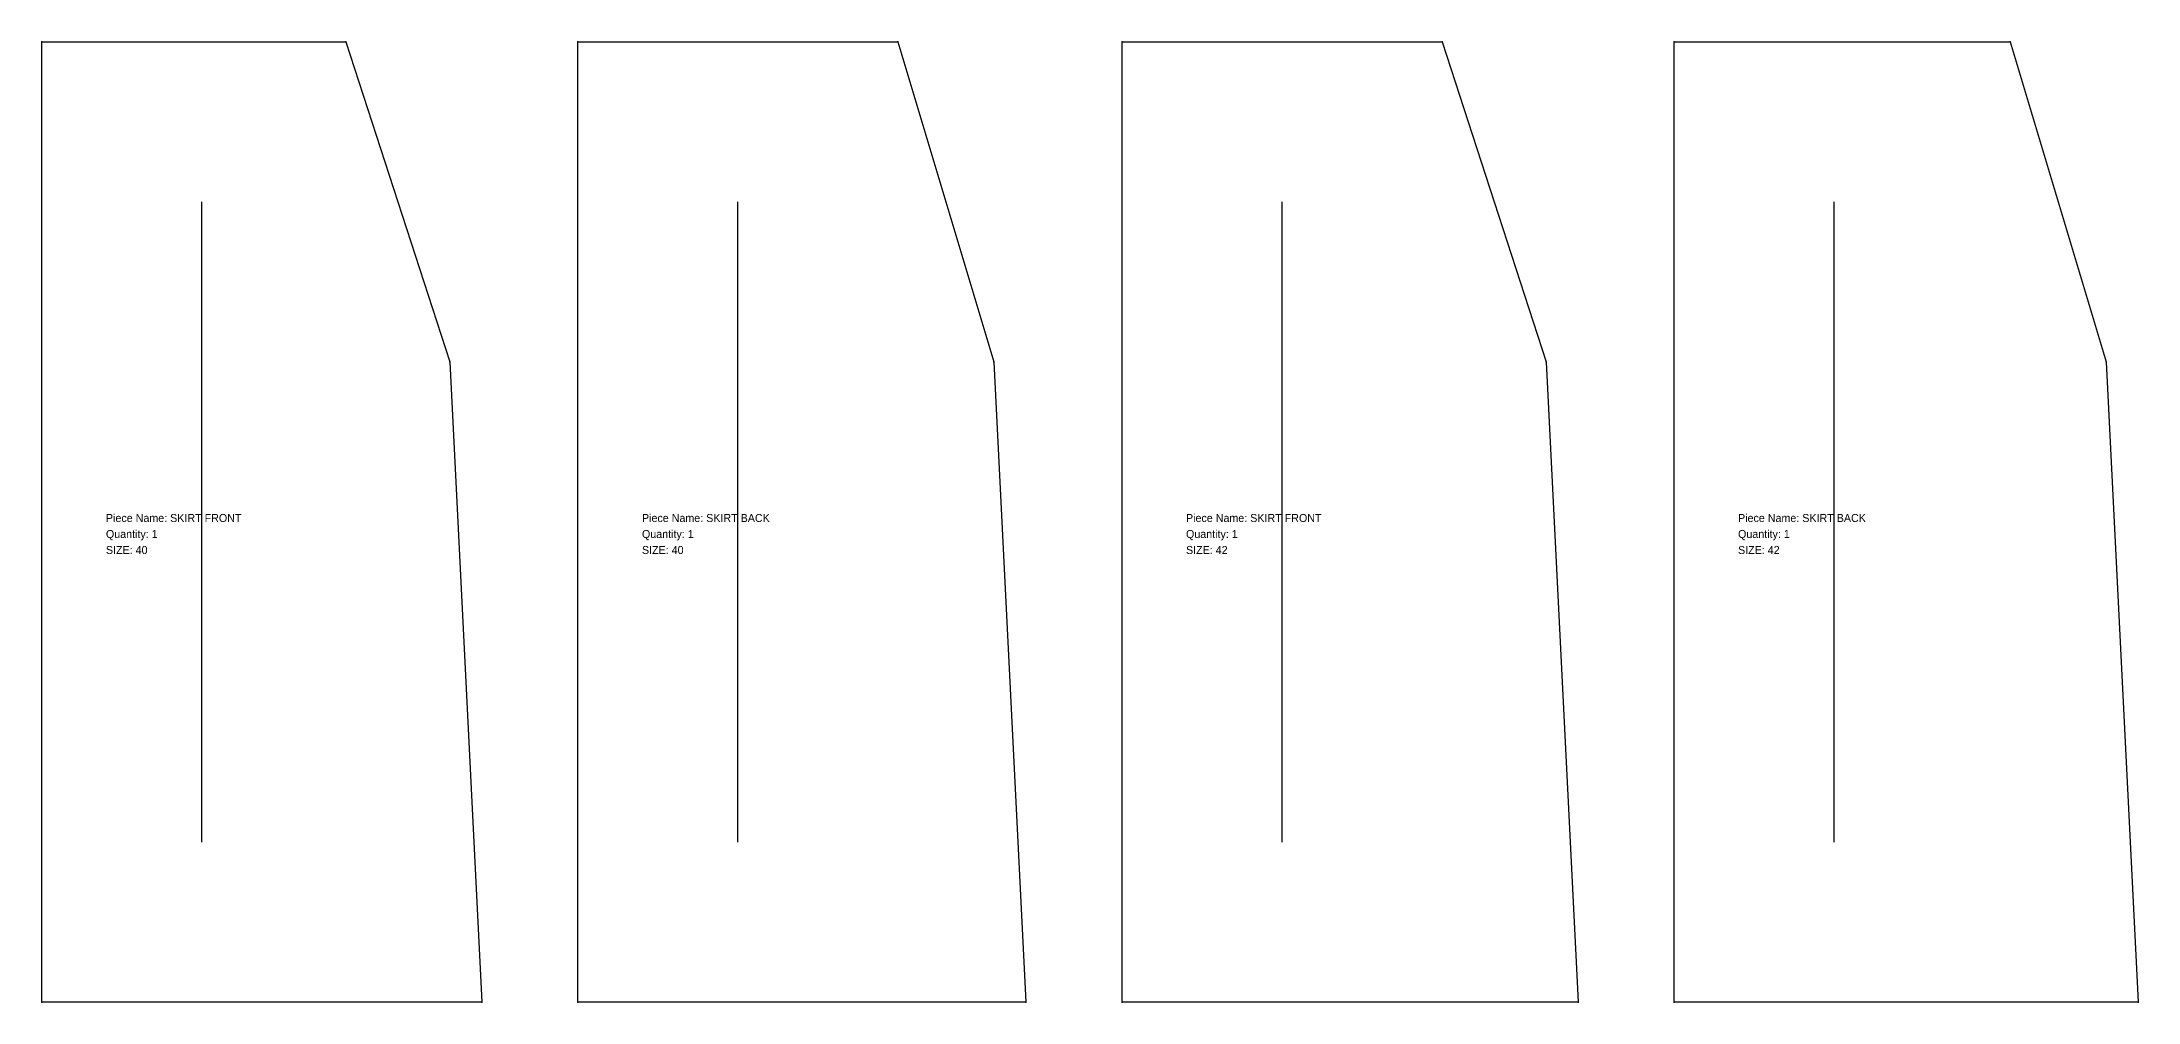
# Model space of a CAD drawing. Header units: metres. Extents: x 0 to 2600, y 0 to 905.
# Drawn here: x 1290 to 2600, y 0 to 600 of the extents above; entities that cross this region are included whole.
import ezdxf

# ---------------------------------------------------------------- set-up
doc = ezdxf.new("R2010")
doc.units = ezdxf.units.M

# ---------------------------------------------------------------- blocks, each defined once
blk = doc.blocks.new('SKIRT_FRONT_40')
at = {"layer": '1'}
blk.add_lwpolyline([(0, 600), (190, 600), (255, 400), (275, 0), (0, 0)], close=True, dxfattribs=at)
at = {"layer": '2'}
for p in [(0, 600), (190, 600), (255, 400), (0, 0), (275, 0)]:
    blk.add_point(p, dxfattribs=at)
at = {"layer": '6'}
blk.add_line((0, 0), (0, 600), dxfattribs=at)
at = {"layer": '7'}
blk.add_line((100, 100), (100, 500), dxfattribs=at)
at = {"layer": '1'}
for s, p in [('Piece Name: SKIRT FRONT', (40, 300)), ('Quantity: 1', (40, 290)), ('SIZE: 40', (40, 280))]:
    blk.add_text(s, height=5, dxfattribs=at).set_placement(p)
blk = doc.blocks.new('SKIRT_BACK_40')
at = {"layer": '1'}
blk.add_lwpolyline([(0, 600), (200, 600), (260, 400), (280, 0), (0, 0)], close=True, dxfattribs=at)
at = {"layer": '2'}
for p in [(0, 600), (200, 600), (260, 400), (0, 0), (280, 0)]:
    blk.add_point(p, dxfattribs=at)
at = {"layer": '6'}
blk.add_line((0, 0), (0, 600), dxfattribs=at)
at = {"layer": '7'}
blk.add_line((100, 100), (100, 500), dxfattribs=at)
at = {"layer": '1'}
for s, p in [('Piece Name: SKIRT BACK', (40, 300)), ('Quantity: 1', (40, 290)), ('SIZE: 40', (40, 280))]:
    blk.add_text(s, height=5, dxfattribs=at).set_placement(p)
blk = doc.blocks.new('SKIRT_FRONT_42')
at = {"layer": '1'}
blk.add_lwpolyline([(0, 600), (200, 600), (265, 400), (285, 0), (0, 0)], close=True, dxfattribs=at)
at = {"layer": '2'}
for p in [(0, 600), (200, 600), (265, 400), (0, 0), (285, 0)]:
    blk.add_point(p, dxfattribs=at)
at = {"layer": '6'}
blk.add_line((0, 0), (0, 600), dxfattribs=at)
at = {"layer": '7'}
blk.add_line((100, 100), (100, 500), dxfattribs=at)
at = {"layer": '1'}
for s, p in [('Piece Name: SKIRT FRONT', (40, 300)), ('Quantity: 1', (40, 290)), ('SIZE: 42', (40, 280))]:
    blk.add_text(s, height=5, dxfattribs=at).set_placement(p)
blk = doc.blocks.new('SKIRT_BACK_42')
at = {"layer": '1'}
blk.add_lwpolyline([(0, 600), (210, 600), (270, 400), (290, 0), (0, 0)], close=True, dxfattribs=at)
at = {"layer": '2'}
for p in [(0, 600), (210, 600), (270, 400), (0, 0), (290, 0)]:
    blk.add_point(p, dxfattribs=at)
at = {"layer": '6'}
blk.add_line((0, 0), (0, 600), dxfattribs=at)
at = {"layer": '7'}
blk.add_line((100, 100), (100, 500), dxfattribs=at)
at = {"layer": '1'}
for s, p in [('Piece Name: SKIRT BACK', (40, 300)), ('Quantity: 1', (40, 290)), ('SIZE: 42', (40, 280))]:
    blk.add_text(s, height=5, dxfattribs=at).set_placement(p)

msp = doc.modelspace()

# ---------------------------------------------------------------- block references
for name, p in [('SKIRT_FRONT_40', (1290, 0)), ('SKIRT_BACK_40', (1625, 0)), ('SKIRT_FRONT_42', (1965, 0)), ('SKIRT_BACK_42', (2310, 0))]:
    msp.add_blockref(name, p)

doc.saveas('drawing.dxf')
